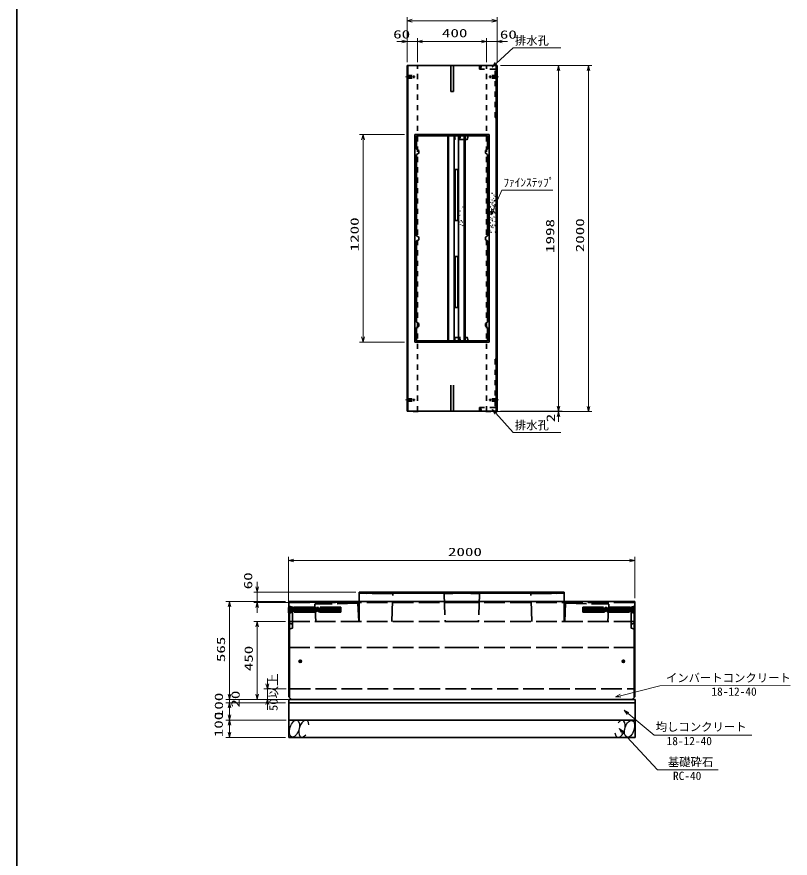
# Model space of a CAD drawing. Units: millimetres on the paper. Extents: x 15 to 1219, y 10 to 859.
# Drawn here: x 15.1 to 238.6, y 437 to 680.2 of the extents above; entities that cross this region are included whole.
import ezdxf
from ezdxf.enums import TextEntityAlignment as Align

# ---------------------------------------------------------------- set-up
doc = ezdxf.new("R2010")
doc.units = ezdxf.units.MM
for name, pattern in [('DASHED', [7.5, 6, -1.5]), ('USER1', [3, 1.5, -1.5]), ('USER2', [18.5, 12, -1.5, 3.5, -1.5])]:
    doc.linetypes.add(name, pattern=pattern)
for name, color, linetype, lineweight in [('D-BMK（構造物基準線）', 2, 'USER2', 18), ('D-STR-DIM（寸法）', 7, 'Continuous', 13), ('D-STR-HTXT(均しCON-旗)', 7, 'Continuous', 13), ('D-STR-HTXT(基礎砕石-旗)', 7, 'Continuous', 13), ('D-STR-HTXT（WS-旗）', 7, 'Continuous', 13), ('D-STR-HTXT（旗上げ）', 7, 'Continuous', 13), ('D-STR-STRF(グリ)', 7, 'Continuous', 25), ('D-STR（構造物）', 1, 'Continuous', 35)]:
    doc.layers.add(name, color=color, linetype=linetype, lineweight=lineweight)
doc.styles.add('ＭＳ ゴシック', font='')
doc.styles.get('ＭＳ ゴシック').set_extended_font_data('MS Gothic')

# ---------------------------------------------------------------- blocks, each defined once
blk = doc.blocks.new('_Open30')
at = {"color": 7, "linetype": 'Continuous', "lineweight": 13}
for p, q in [((-1, 0.2679), (0, 0)), ((0, 0), (-1, -0.2679)), ((0, 0), (-1, 0))]:
    blk.add_line(p, q, dxfattribs=at)

msp = doc.modelspace()

# ---------------------------------------------------------------- linework, layer by layer
at = {"layer": 'D-BMK（構造物基準線）'}
for p, q in [((127.423, 662.814), (130.272, 662.814)), ((151.498, 662.814), (154.347, 662.814)), ((127.423, 569.414), (130.272, 569.414)), ((154.347, 569.414), (151.498, 569.414))]:
    msp.add_line(p, q, dxfattribs=at)
at = {"layer": 'D-STR-DIM（寸法）'}
for p, q in [((127.885, 667.064), (127.885, 680.041)), ((129.385, 679.041), (152.385, 679.041)), ((153.885, 674.021), (153.885, 680.041)), ((127.885, 667.064), (127.885, 673.991)), ((130.885, 667.064), (130.885, 673.991)), ((130.885, 667.116), (130.885, 673.991)), ((150.885, 667.094), (150.885, 673.991)), ((150.885, 667.094), (150.885, 673.991)), ((153.885, 667.064), (153.885, 673.991)), ((126.385, 672.991), (124.885, 672.991)), ((127.885, 672.991), (130.885, 672.991)), ((132.385, 672.991), (149.385, 672.991)), ((132.385, 672.991), (133.885, 672.991)), ((149.385, 672.991), (147.885, 672.991)), ((150.885, 672.991), (153.885, 672.991)), ((155.385, 672.991), (156.885, 672.991)), ((154.885, 666.064), (172.673, 666.064)), ((171.236, 666.064), (181.313, 666.064)), ((171.673, 567.664), (171.673, 664.564)), ((180.313, 567.564), (180.313, 664.564)), ((127.135, 646.114), (114.171, 646.114)), ((115.171, 587.614), (115.171, 644.614)), ((127.135, 586.114), (114.171, 586.114)), ((171.673, 567.664), (171.673, 569.164)), ((153.635, 566.064), (172.673, 566.064)), ((154.885, 566.164), (172.673, 566.164)), ((154.885, 566.164), (172.673, 566.164)), ((170.236, 566.064), (181.313, 566.064)), ((171.673, 566.164), (171.673, 566.064)), ((171.673, 564.564), (171.673, 563.064)), ((87.518, 487.381), (87.518, 488.881)), ((76.559, 484.381), (76.559, 485.881)), ((92.956, 485.881), (86.518, 485.881)), ((87.518, 485.881), (87.518, 482.881)), ((92.756, 482.881), (75.559, 482.881)), ((92.756, 481.881), (75.559, 481.881)), ((92.756, 481.881), (75.559, 481.881)), ((76.559, 482.881), (76.559, 481.881)), ((91.956, 482.881), (86.518, 482.881)), ((76.559, 480.381), (76.559, 478.881)), ((76.559, 480.381), (76.559, 478.381)), ((87.518, 481.381), (87.518, 479.881)), ((92.756, 476.881), (75.559, 476.881)), ((92.956, 476.881), (75.559, 476.881)), ((76.559, 475.381), (76.559, 473.381)), ((92.756, 471.881), (75.559, 471.881))]:
    msp.add_line(p, q, dxfattribs=at)
at = {"layer": 'D-STR-HTXT(均しCON-旗)'}
msp.add_lwpolyline([(227.513, 472.571), (199.305, 472.571), (191.747, 478.785)], dxfattribs=at)
at = {"layer": 'D-STR-HTXT(基礎砕石-旗)'}
msp.add_lwpolyline([(217.828, 462.491), (200.257, 462.491), (190.167, 473.357)], dxfattribs=at)
at = {"layer": 'D-STR-HTXT（WS-旗）'}
for points in [[(172.339, 671.21), (158.55, 671.21), (153.592, 666.621)], [(172.339, 560.016), (158.55, 560.016), (153.503, 565.548)]]:
    msp.add_lwpolyline(points, dxfattribs=at)
at = {"layer": 'D-STR-HTXT（旗上げ）'}
for points in [[(170.057, 630.023), (155.227, 630.023), (152.728, 624.272)], [(238.59, 486.852), (200.956, 486.804), (189.593, 483.94)]]:
    msp.add_lwpolyline(points, dxfattribs=at)
at = {"layer": 'D-STR-STRF(グリ)'}
for centre, major_axis in [((95.332, 474.404), (0.79, 2.421)), ((192.181, 474.357), (-0.79, -2.421))]:
    msp.add_ellipse(centre, major_axis=major_axis, ratio=0.5139, dxfattribs=at)
for centre, major_axis in [((98.072, 474.404), (0.79, 2.421)), ((189.44, 474.357), (-0.79, -2.421))]:
    msp.add_ellipse(centre, major_axis=major_axis, ratio=0.5139, start_param=5.3575563, end_param=10.3750652, dxfattribs=at)
at = {"layer": 'D-STR（構造物）', "color": 2}
msp.add_line((15.125, 858.596), (15.125, 15.346), dxfattribs=at)
at = {"layer": 'D-STR（構造物）'}
for p, q in [((127.885, 566.164), (127.885, 666.064)), ((127.885, 666.064), (153.885, 666.064)), ((128.135, 566.164), (128.135, 666.064)), ((140.51, 666.064), (140.51, 658.564)), ((141.26, 666.064), (141.26, 658.564)), ((153.635, 566.164), (153.635, 666.064)), ((153.885, 566.164), (153.885, 666.064)), ((141.26, 658.564), (140.51, 658.564)), ((151.635, 646.114), (130.135, 646.114)), ((130.135, 646.114), (130.135, 586.114)), ((139.653, 645.739), (139.653, 586.489)), ((139.903, 645.739), (139.903, 586.489)), ((141.522, 645.739), (141.522, 586.489)), ((142.773, 645.739), (142.773, 586.489)), ((151.135, 645.739), (142.788, 645.739)), ((144.392, 645.739), (144.392, 586.489)), ((144.642, 645.739), (144.642, 586.489)), ((151.135, 641.867), (151.135, 645.739)), ((151.635, 586.114), (151.635, 646.114)), ((130.635, 640.367), (130.635, 616.864)), ((151.135, 641.867), (150.506, 641.504)), ((150.506, 641.504), (150.506, 640.73)), ((150.506, 640.73), (151.135, 640.367)), ((151.135, 616.864), (151.135, 640.367)), ((151.653, 628.112), (151.706, 628.059)), ((151.706, 628.059), (151.759, 628.112)), ((151.767, 628.967), (151.839, 628.947)), ((152.392, 629.142), (152.45, 629.19)), ((152.45, 629.19), (152.498, 629.133)), ((152.951, 627.703), (152.879, 627.684)), ((152.932, 627.776), (152.951, 627.703)), ((152.968, 628.636), (153.043, 628.636)), ((153.315, 628.251), (153.368, 628.304)), ((153.368, 628.304), (153.421, 628.251)), ((143.994, 625.139), (144.013, 625.211)), ((144.466, 625.721), (144.413, 625.774)), ((144.442, 625.014), (144.506, 625.052)), ((144.466, 625.721), (144.519, 625.774)), ((151.916, 626.567), (151.855, 626.524)), ((151.916, 626.567), (151.959, 626.505)), ((152.027, 625.153), (152.102, 625.153)), ((152.046, 625.324), (152.033, 625.398)), ((152.133, 627.24), (152.059, 627.253)), ((152.35, 626.39), (152.411, 626.433)), ((152.459, 625.963), (152.384, 625.969)), ((152.411, 626.433), (152.454, 626.372)), ((152.472, 627.168), (152.497, 627.239)), ((152.68, 626.493), (152.748, 626.525)), ((152.802, 625.547), (152.754, 625.604)), ((152.913, 625.489), (152.852, 625.446)), ((152.956, 625.427), (152.913, 625.489)), ((153.069, 626.866), (153.082, 626.94)), ((153.082, 626.94), (153.155, 626.927)), ((153.205, 625.437), (153.131, 625.45)), ((153.192, 625.363), (153.205, 625.437)), ((153.196, 625.815), (153.233, 625.88)), ((153.233, 625.88), (153.298, 625.842)), ((153.263, 627.066), (153.325, 627.109)), ((153.325, 627.109), (153.368, 627.048)), ((143.056, 622.679), (143.002, 622.732)), ((143.206, 624.017), (143.212, 624.091)), ((143.424, 622.98), (143.456, 623.048)), ((143.684, 624.632), (143.759, 624.638)), ((144.46, 623.924), (144.492, 623.856)), ((151.876, 623.435), (151.839, 623.37)), ((152.04, 623.816), (152.112, 623.835)), ((152.112, 623.835), (152.093, 623.908)), ((152.271, 624.632), (152.198, 624.612)), ((152.299, 623.079), (152.286, 623.005)), ((152.433, 624.595), (152.494, 624.552)), ((152.494, 624.552), (152.451, 624.49)), ((152.554, 623.269), (152.492, 623.225)), ((152.554, 623.269), (152.597, 623.207)), ((153.114, 624.639), (153.188, 624.652)), ((153.244, 623.584), (153.17, 623.571)), ((153.188, 624.652), (153.201, 624.578)), ((153.257, 623.51), (153.244, 623.584)), ((153.486, 623.413), (153.425, 623.456)), ((153.443, 623.352), (153.486, 623.413)), ((143.063, 620.853), (143.037, 620.782)), ((143.282, 620.206), (143.314, 620.138)), ((143.517, 621.317), (143.497, 621.39)), ((143.701, 621.229), (143.636, 621.192)), ((143.701, 621.229), (143.738, 621.164)), ((143.825, 620.761), (143.878, 620.814)), ((144.441, 620.269), (144.461, 620.341)), ((151.879, 621.611), (151.805, 621.618)), ((151.867, 622.026), (151.924, 622.074)), ((151.924, 622.074), (151.876, 622.131)), ((152.027, 620.565), (152.102, 620.565)), ((152.413, 621.467), (152.341, 621.448)), ((152.433, 621.841), (152.361, 621.86)), ((152.433, 621.395), (152.413, 621.467)), ((152.414, 621.768), (152.433, 621.841)), ((152.599, 621.109), (152.657, 621.158)), ((152.657, 621.158), (152.609, 621.215)), ((152.994, 622.281), (153.056, 622.324)), ((153.056, 622.324), (153.099, 622.263)), ((153.347, 622.272), (153.334, 622.198)), ((153.353, 621.075), (153.346, 621)), ((143.805, 619.782), (143.862, 619.83)), ((143.862, 619.83), (143.911, 619.773)), ((151.824, 618.408), (151.877, 618.355)), ((152.087, 619.786), (152.019, 619.817)), ((152.125, 617.933), (152.193, 617.901)), ((152.193, 617.901), (152.162, 617.833)), ((152.195, 619.428), (152.269, 619.422)), ((152.269, 619.422), (152.263, 619.347)), ((152.54, 619.956), (152.467, 619.976)), ((152.54, 619.956), (152.52, 619.884)), ((152.763, 619.274), (152.706, 619.225)), ((152.715, 619.331), (152.763, 619.274)), ((153.124, 619.954), (153.13, 620.029)), ((153.23, 618.07), (153.237, 618.145)), ((153.32, 619.802), (153.272, 619.859)), ((153.369, 617.869), (153.426, 617.917)), ((153.426, 617.917), (153.378, 617.975)), ((153.452, 619.116), (153.459, 619.191)), ((130.635, 615.364), (130.635, 591.861)), ((151.135, 616.864), (150.506, 616.501)), ((150.506, 616.501), (150.506, 615.727)), ((150.506, 615.727), (151.135, 615.364)), ((151.135, 591.861), (151.135, 615.364)), ((151.135, 591.861), (150.506, 591.498)), ((150.506, 591.498), (150.506, 590.725)), ((150.506, 590.725), (151.135, 590.361)), ((151.135, 586.489), (151.135, 590.361)), ((130.135, 586.114), (151.635, 586.114)), ((142.788, 586.489), (151.135, 586.489)), ((140.51, 566.164), (140.51, 573.664)), ((141.26, 566.164), (141.26, 573.664)), ((127.885, 566.164), (153.885, 566.164)), ((129.635, 566.064), (129.535, 566.164)), ((131.135, 566.064), (129.635, 566.064)), ((131.135, 566.064), (131.235, 566.164)), ((150.635, 566.064), (150.535, 566.164)), ((150.635, 566.064), (152.135, 566.064)), ((152.135, 566.064), (152.235, 566.164)), ((114.081, 513.859), (114.081, 511.134)), ((143.706, 513.859), (114.081, 513.859)), ((114.081, 513.609), (143.706, 513.609)), ((143.706, 513.859), (173.331, 513.859)), ((173.331, 513.609), (143.706, 513.609)), ((173.331, 513.859), (173.331, 511.134)), ((93.756, 511.134), (143.706, 511.134)), ((93.756, 483.631), (93.756, 511.134)), ((193.656, 511.134), (143.706, 511.134)), ((193.656, 483.631), (193.656, 511.134)), ((93.666, 509.387), (93.761, 509.482)), ((93.666, 509.387), (93.666, 507.887)), ((93.666, 507.887), (93.761, 507.792)), ((93.916, 507.679), (93.916, 483.631)), ((193.496, 507.679), (193.496, 483.631)), ((96.556, 493.881), (97.456, 493.881)), ((97.006, 494.331), (97.006, 493.431)), ((190.856, 493.881), (189.956, 493.881)), ((190.406, 494.331), (190.406, 493.431)), ((93.756, 483.631), (94.506, 482.881)), ((193.756, 482.881), (93.756, 482.881)), ((93.756, 482.881), (93.756, 481.881)), ((93.756, 481.881), (193.756, 481.881)), ((93.756, 481.881), (193.756, 481.881)), ((93.756, 481.881), (93.756, 476.881)), ((143.706, 482.881), (94.506, 482.881)), ((143.706, 482.881), (192.906, 482.881)), ((193.656, 483.631), (192.906, 482.881)), ((193.756, 482.881), (193.756, 481.881)), ((193.756, 481.881), (193.756, 476.881)), ((93.756, 476.881), (193.756, 476.881)), ((93.756, 476.881), (93.756, 471.881)), ((93.756, 476.881), (193.756, 476.881)), ((193.756, 476.881), (193.756, 471.881)), ((93.756, 471.881), (193.756, 471.881))]:
    msp.add_line(p, q, dxfattribs=at)
at = {"layer": 'D-STR（構造物）', "linetype": 'USER1'}
for p, q in [((130.885, 566.164), (130.885, 666.064)), ((148.853, 665.014), (148.772, 666.064)), ((153.31, 665.014), (148.853, 665.014)), ((149.219, 665.014), (149.292, 666.064)), ((150.885, 566.164), (150.885, 666.064)), ((153.31, 651.064), (153.31, 665.014)), ((127.885, 663.164), (129.885, 663.164)), ((127.885, 662.464), (129.885, 662.464)), ((129.885, 662.464), (129.885, 663.164)), ((153.885, 663.164), (151.885, 663.164)), ((151.885, 662.464), (151.885, 663.164)), ((153.885, 662.464), (151.885, 662.464)), ((153.31, 651.064), (153.885, 651.064)), ((143.068, 644.739), (143.317, 645.739)), ((143.317, 586.489), (143.068, 587.489)), ((153.31, 581.164), (153.31, 567.214)), ((153.31, 581.164), (153.885, 581.164)), ((127.885, 569.764), (129.885, 569.764)), ((127.885, 569.064), (129.885, 569.064)), ((129.885, 569.764), (129.885, 569.064)), ((153.885, 569.764), (151.885, 569.764)), ((151.885, 569.764), (151.885, 569.064)), ((153.885, 569.064), (151.885, 569.064)), ((148.853, 567.214), (148.772, 566.164)), ((153.31, 567.214), (148.853, 567.214)), ((149.219, 567.214), (149.292, 566.164))]:
    msp.add_line(p, q, dxfattribs=at)
at = {"layer": 'D-STR（構造物）', "lineweight": 13}
for p, q in [((93.666, 510.387), (93.666, 524.033)), ((95.166, 523.033), (192.156, 523.033)), ((193.656, 512.134), (193.656, 524.033)), ((84.575, 515.359), (84.575, 516.859)), ((113.081, 513.859), (83.575, 513.859)), ((84.575, 513.859), (84.575, 510.884)), ((92.756, 511.134), (75.559, 511.134)), ((113.081, 510.884), (83.575, 510.884)), ((76.559, 509.634), (76.559, 484.381)), ((84.575, 509.384), (84.575, 507.884)), ((92.756, 505.381), (83.575, 505.381)), ((84.575, 503.881), (84.575, 484.381)), ((93.506, 482.881), (75.559, 482.881)), ((93.506, 482.881), (83.575, 482.881))]:
    msp.add_line(p, q, dxfattribs=at)
at = {"layer": 'D-STR（構造物）', "linetype": 'DASHED'}
for p, q in [((123.781, 513.33), (114.081, 513.568)), ((123.462, 505.365), (123.781, 513.33)), ((143.706, 513.572), (138.581, 513.33)), ((138.582, 513.304), (138.901, 505.37)), ((143.706, 513.572), (148.831, 513.33)), ((148.83, 513.304), (148.512, 505.37)), ((163.631, 513.33), (173.331, 513.568)), ((163.951, 505.365), (163.631, 513.33)), ((93.756, 510.884), (143.706, 510.884)), ((114.081, 511.134), (114.081, 505.381)), ((193.656, 510.884), (143.706, 510.884)), ((173.331, 511.134), (173.331, 505.381)), ((93.755, 509.284), (94.434, 509.623)), ((96.255, 509.534), (93.755, 508.284)), ((95.255, 509.534), (93.755, 508.784)), ((93.755, 507.784), (97.255, 509.534)), ((93.755, 509.534), (96.755, 508.034)), ((93.755, 509.034), (95.755, 508.034)), ((93.755, 508.534), (94.755, 508.034)), ((93.756, 509.786), (94.806, 509.534)), ((97.755, 508.034), (94.708, 509.557)), ((108.756, 509.534), (94.806, 509.534)), ((95.255, 508.034), (98.255, 509.534)), ((98.755, 508.034), (95.755, 509.534)), ((96.255, 508.034), (99.255, 509.534)), ((96.755, 509.534), (99.755, 508.034)), ((100.255, 509.534), (97.255, 508.034)), ((97.755, 509.534), (100.755, 508.034)), ((101.255, 509.534), (98.255, 508.034)), ((98.755, 509.534), (101.755, 508.034)), ((102.255, 509.534), (99.255, 508.034)), ((99.755, 509.534), (102.755, 508.034)), ((100.255, 508.034), (103.255, 509.534)), ((103.755, 508.034), (100.755, 509.534)), ((101.255, 508.034), (104.255, 509.534)), ((113.706, 510.636), (101.256, 510.382)), ((101.256, 510.382), (101.492, 505.381)), ((104.755, 508.034), (101.755, 509.534)), ((102.255, 508.034), (105.255, 509.534)), ((102.755, 509.534), (105.755, 508.034)), ((103.255, 508.034), (106.255, 509.534)), ((103.755, 509.534), (106.755, 508.034)), ((107.255, 509.534), (104.255, 508.034)), ((104.755, 509.534), (107.755, 508.034)), ((108.255, 509.534), (105.255, 508.034)), ((105.755, 509.534), (108.756, 508.033)), ((106.255, 508.034), (108.756, 509.284)), ((108.756, 508.533), (106.755, 509.534)), ((107.255, 508.034), (108.756, 508.784)), ((108.756, 509.033), (107.755, 509.534)), ((108.255, 508.034), (108.756, 508.284)), ((108.756, 508.034), (108.756, 509.534)), ((113.706, 510.636), (113.971, 505.381)), ((173.706, 510.636), (173.441, 505.381)), ((173.706, 510.636), (186.156, 510.382)), ((178.656, 508.034), (178.656, 509.534)), ((178.656, 509.534), (192.606, 509.534)), ((181.657, 509.534), (178.656, 508.033)), ((178.656, 508.533), (180.657, 509.534)), ((178.656, 509.033), (179.657, 509.534)), ((181.157, 508.034), (178.656, 509.284)), ((180.157, 508.034), (178.656, 508.784)), ((179.157, 508.034), (178.656, 508.284)), ((179.157, 509.534), (182.157, 508.034)), ((182.657, 509.534), (179.657, 508.034)), ((180.157, 509.534), (183.157, 508.034)), ((183.657, 509.534), (180.657, 508.034)), ((184.157, 508.034), (181.157, 509.534)), ((184.657, 509.534), (181.657, 508.034)), ((185.157, 508.034), (182.157, 509.534)), ((182.657, 508.034), (185.657, 509.534)), ((186.157, 508.034), (183.157, 509.534)), ((183.657, 508.034), (186.657, 509.534)), ((187.157, 508.034), (184.157, 509.534)), ((187.657, 509.534), (184.657, 508.034)), ((185.157, 509.534), (188.157, 508.034)), ((188.657, 509.534), (185.657, 508.034)), ((186.156, 510.382), (185.92, 505.381)), ((186.157, 509.534), (189.157, 508.034)), ((189.657, 509.534), (186.657, 508.034)), ((187.157, 509.534), (190.157, 508.034)), ((190.657, 509.534), (187.657, 508.034)), ((191.157, 508.034), (188.157, 509.534)), ((188.657, 508.034), (191.657, 509.534)), ((192.157, 508.034), (189.157, 509.534)), ((189.657, 508.034), (192.705, 509.557)), ((193.657, 507.784), (190.157, 509.534)), ((193.657, 509.534), (190.657, 508.034)), ((191.157, 509.534), (193.657, 508.284)), ((193.657, 509.034), (191.657, 508.034)), ((192.157, 509.534), (193.657, 508.784)), ((193.656, 509.786), (192.606, 509.534)), ((193.657, 508.534), (192.657, 508.034)), ((193.657, 509.284), (192.978, 509.623)), ((93.756, 507.707), (94.806, 508.034)), ((108.756, 508.034), (94.805, 508.034)), ((94.806, 503.458), (94.806, 508.034)), ((178.656, 508.034), (192.607, 508.034)), ((193.656, 507.707), (192.606, 508.034)), ((192.606, 503.458), (192.606, 508.034)), ((93.756, 505.381), (143.706, 505.381)), ((94.806, 504.655), (93.756, 504.923)), ((93.756, 503.189), (94.806, 503.458)), ((193.656, 505.381), (143.706, 505.381)), ((192.606, 504.655), (193.656, 504.923)), ((193.656, 503.189), (192.606, 503.458)), ((93.756, 497.881), (143.706, 497.881)), ((193.656, 497.881), (143.706, 497.881)), ((93.956, 485.881), (193.756, 485.881))]:
    msp.add_line(p, q, dxfattribs=at)
at = {"layer": 'D-STR（構造物）'}
for points in [[(142.773, 645.739), (130.635, 645.739), (130.635, 641.867)], [(130.635, 641.867), (131.264, 641.504), (131.264, 640.73), (130.635, 640.367)], [(130.635, 616.864), (131.264, 616.501), (131.264, 615.727)], [(130.635, 616.864), (131.264, 616.501), (131.264, 615.727), (130.635, 615.364)], [(130.635, 590.361), (131.264, 590.725), (131.264, 591.498), (130.635, 591.861)], [(130.635, 590.361), (130.635, 586.489), (142.773, 586.489)]]:
    msp.add_lwpolyline(points, dxfattribs=at)
at = {"layer": 'D-STR（構造物）', "linetype": 'USER1'}
for points in [[(144.562, 644.739), (141.831, 644.739), (141.563, 645.74)], [(141.563, 586.488), (141.831, 587.489), (144.562, 587.489)]]:
    msp.add_lwpolyline(points, dxfattribs=at)
at = {"layer": 'D-STR（構造物）'}
for points in [[(144.521, 645.739), (144.562, 644.739), (145.299, 644.739), (145.551, 645.739)], [(141.772, 621.239), (142.523, 621.239), (142.523, 635.989), (141.772, 635.989)], [(142.523, 596.139), (142.523, 610.889), (141.772, 610.889), (141.772, 596.139)], [(144.562, 587.489), (144.521, 586.489), (145.551, 586.489), (145.299, 587.489)]]:
    msp.add_lwpolyline(points, close=True, dxfattribs=at)
for centre, radius in [((97.006, 493.881), 0.35), ((97.006, 493.881), 0.3), ((190.406, 493.881), 0.35), ((190.406, 493.881), 0.3)]:
    msp.add_circle(centre, radius, dxfattribs=at)

# ---------------------------------------------------------------- block references
at = {"layer": 'D-STR-DIM（寸法）', "xscale": 1.5, "yscale": 1.5}
for p, rotation in [((127.885, 679.041), 180), ((130.885, 672.991), 180), ((130.885, 672.991), 180), ((153.885, 672.991), 180), ((171.673, 666.064), 90), ((180.313, 666.064), 90), ((115.171, 646.114), 90), ((115.171, 586.114), 270), ((171.673, 566.164), 270), ((171.673, 566.164), 270), ((180.313, 566.064), 270), ((171.673, 566.064), 90), ((87.518, 485.881), 270), ((76.559, 482.881), 270), ((76.559, 481.881), 90), ((76.559, 481.881), 90), ((87.518, 482.881), 90), ((76.559, 476.881), 270), ((76.559, 476.881), 90), ((76.559, 471.881), 270)]:
    msp.add_blockref('_Open30', p, dxfattribs=dict(at, rotation=rotation))
for p in [(153.885, 679.041), (127.885, 672.991), (150.885, 672.991), (150.885, 672.991)]:
    msp.add_blockref('_Open30', p, dxfattribs=at)
at = {"layer": 'D-STR-HTXT(均しCON-旗)', "xscale": 1.5, "yscale": 1.5, "rotation": 140.57786}
msp.add_blockref('_Open30', (190.588, 479.737), dxfattribs=at)
at = {"layer": 'D-STR-HTXT(基礎砕石-旗)', "xscale": 1.5, "yscale": 1.5, "rotation": 132.88015}
msp.add_blockref('_Open30', (189.146, 474.457), dxfattribs=at)
at = {"layer": 'D-STR-HTXT（WS-旗）', "xscale": 1.5, "yscale": 1.5}
for p, rotation in [((152.492, 665.603), 222.78711), ((152.492, 566.656), 132.37661)]:
    msp.add_blockref('_Open30', p, dxfattribs=dict(at, rotation=rotation))
at = {"layer": 'D-STR-HTXT（旗上げ）', "xscale": 1.5, "yscale": 1.5}
for p, rotation in [((152.13, 622.897), 246.50838), ((188.139, 483.573), 194.1476)]:
    msp.add_blockref('_Open30', p, dxfattribs=dict(at, rotation=rotation))
at = {"layer": 'D-STR（構造物）', "xscale": 1.5, "yscale": 1.5}
for p, rotation in [((93.666, 523.033), 180), ((84.575, 513.859), 270), ((76.559, 511.134), 90), ((84.575, 510.884), 90), ((84.575, 505.381), 90), ((76.559, 482.881), 270), ((84.575, 482.881), 270)]:
    msp.add_blockref('_Open30', p, dxfattribs=dict(at, rotation=rotation))
msp.add_blockref('_Open30', (193.656, 523.033), dxfattribs=at)

# ---------------------------------------------------------------- texts
at = {"layer": 'D-STR-DIM（寸法）', "style": 'ＭＳ ゴシック', "width": 1.5}
for s, p in [('60', (123.87, 673.179)), ('400', (137.968, 673.528)), ('60', (154.704, 673.115))]:
    msp.add_text(s, height=2.405, dxfattribs=at).set_placement(p, align=Align.BOTTOM_LEFT)
at = {"layer": 'D-STR-DIM（寸法）', "style": 'ＭＳ ゴシック'}
for s, width, p in [('1200', 1.5, (114.633, 612.364)), ('1998', 1.5, (171.136, 611.906)), ('2000', 1.5, (179.776, 612.106)), ('2', 1.5, (171.311, 562.976)), ('50以上', 1.1, (91.193, 479.525)), ('100', 1.5, (75.412, 477.434)), ('20', 1.5, (80.23, 480.493)), ('100', 1.5, (75.359, 471.931))]:
    msp.add_text(s, height=2.405, rotation=90, dxfattribs=dict(at, width=width)).set_placement(p, align=Align.BOTTOM_LEFT)
at = {"layer": 'D-STR-HTXT(均しCON-旗)', "style": 'ＭＳ ゴシック'}
for s, p in [('均しコンクリート', (199.752, 472.981)), ('18-12-40', (202.886, 468.92))]:
    msp.add_text(s, height=2.405, dxfattribs=at).set_placement(p, align=Align.BOTTOM_LEFT)
at = {"layer": 'D-STR-HTXT(基礎砕石-旗)', "style": 'ＭＳ ゴシック'}
for s, p in [('基礎砕石', (203.24, 462.826)), ('RC-40', (204.728, 458.841))]:
    msp.add_text(s, height=2.405, dxfattribs=at).set_placement(p, align=Align.BOTTOM_LEFT)
at = {"layer": 'D-STR-HTXT（WS-旗）', "style": 'ＭＳ ゴシック'}
for p in [(159.031, 671.362), (159.031, 560.168)]:
    msp.add_text('排水孔', height=2.405, dxfattribs=at).set_placement(p, align=Align.BOTTOM_LEFT)
at = {"layer": 'D-STR-HTXT（旗上げ）', "style": 'ＭＳ ゴシック'}
for s, p in [('ﾌｧｲﾝｽﾃｯﾌﾟ', (155.707, 630.347)), ('インバートコンクリート', (202.686, 487.148)), ('18-12-40', (215.829, 483.201))]:
    msp.add_text(s, height=2.405, dxfattribs=at).set_placement(p, align=Align.BOTTOM_LEFT)
at = {"layer": 'D-STR（構造物）', "style": 'ＭＳ ゴシック', "width": 1.5}
msp.add_text('2000', height=2.405, dxfattribs=at).set_placement((139.703, 523.571), align=Align.BOTTOM_LEFT)
for s, p in [('60', (83.868, 514.683)), ('565', (76.021, 493.628)), ('450', (84.038, 491.006))]:
    msp.add_text(s, height=2.405, rotation=90, dxfattribs=at).set_placement(p, align=Align.BOTTOM_LEFT)

doc.saveas('drawing.dxf')
